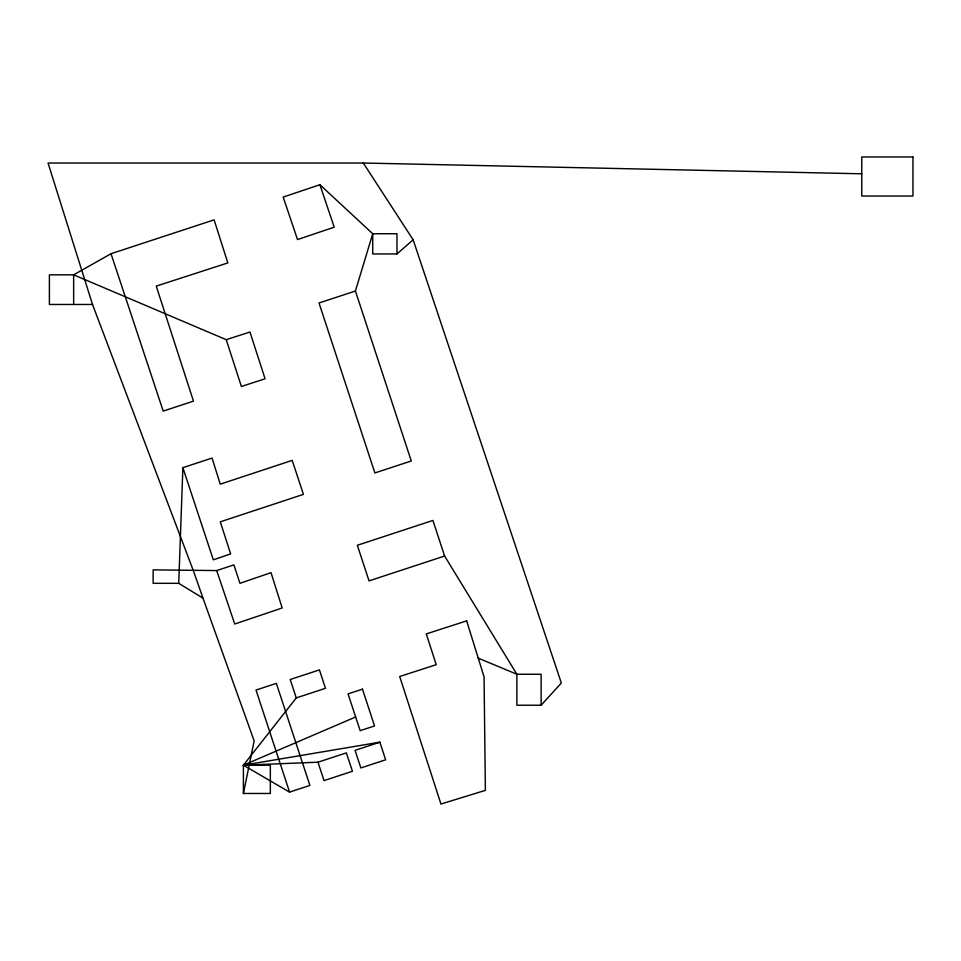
<?xml version="1.0" encoding="UTF-8"?>
<svg xmlns="http://www.w3.org/2000/svg" width="961" height="961" viewBox="0 0 961 961"><rect width="100%" height="100%" fill="white"/><g stroke="black" fill="none" stroke-linecap="round" stroke-linejoin="round"><path stroke-width="1.44" d="M182.878 467.695L213.33 559.831L230.652 553.896L220.285 521.835L303.424 494.374L292.204 460.391L220.249 484.164L212.057 458.049L182.878 467.695L178.734 583.315L202.975 598.138L254.172 740.931L243.397 793.474L270.341 793.474L270.341 765.184L243.397 765.184L243.397 793.474M355.414 291.027L319.016 302.991L374.886 472.944L411.284 460.992L355.414 291.027L372.724 233.739L319.905 184.716L283.195 197.077L297.514 239.565L334.224 227.192L319.905 184.716M289.561 792.116L256.01 690.058L276.348 683.367L309.898 785.425L289.561 792.116L243.397 765.184L296.276 697.902L325.467 688.304L319.424 669.901L290.222 679.499L296.276 697.902M444.619 556.035L369.036 580.876L357.336 545.283L432.918 520.442L444.619 556.035L516.874 674.25L516.874 705.23L541.127 705.23L561.332 683.007L413.146 239.806L363.294 163.022L48.05 163.022L92.508 304.469L193.545 571.194L202.975 598.138M396.977 253.944L396.977 233.739L372.724 233.739L372.724 253.944L396.977 253.944L413.146 239.806M111.02 253.728L163.202 411.092L193.473 401.133L156.247 286.114L227.829 262.93L214.111 219.853L111.02 253.728L73.649 274.834L49.395 274.834L49.395 304.469L92.508 304.469M317.983 762.205L324.025 780.608L352.423 771.275L346.38 752.871L317.983 762.205L243.397 765.184L355.654 716.978M216.706 570.57L233.907 564.912L239.95 583.315L271.014 572.66L282.186 607.989L234.724 624.025L216.706 570.57L153.135 569.849L153.135 583.315L178.734 583.315M379.859 742.192L355.065 750.349L360.855 767.947L385.649 759.791L379.859 742.192L243.397 765.184M226.243 339.689L249.956 332.025L265.08 378.802L241.367 386.478L226.243 339.689L73.649 274.834L73.649 304.469M363.294 163.022L861.753 173.797M478.242 658.153L516.874 674.25L541.127 674.25L541.127 705.23M362.465 689.145L348.062 693.878L360.159 730.672L374.55 725.939L362.465 689.145M466.662 620.866L426.288 633.924L436.234 664.688L399.692 676.496L440.943 804.033L485.377 790.374L484.056 676.832L466.662 620.866M912.95 156.967L861.753 156.967L861.753 196.032L912.95 196.032L912.95 156.967"/></g></svg>
